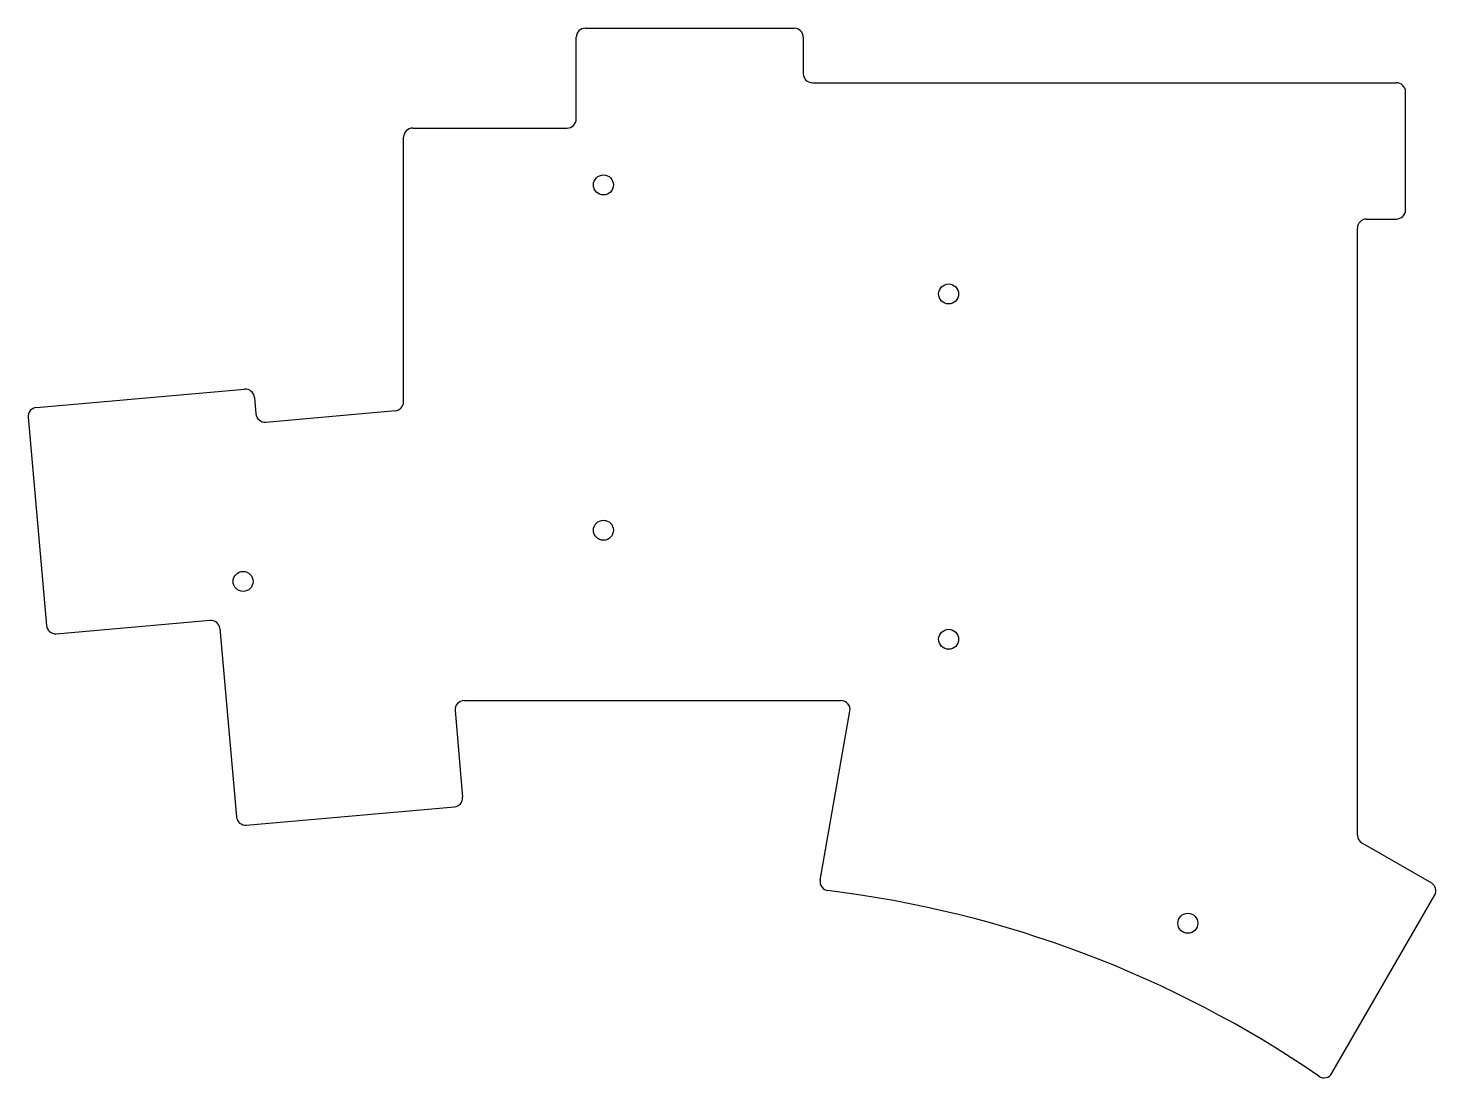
# Model space of a CAD drawing. Header units: millimetres. Extents: x 83 to 238, y -232 to -116.
import ezdxf

# ---------------------------------------------------------------- set-up
doc = ezdxf.new("R2010")
doc.units = ezdxf.units.MM

msp = doc.modelspace()

# ---------------------------------------------------------------- linework, layer by layer
for p, q in [((143.01, -126.28), (143.01, -117.28)), ((144.01, -116.28), (167.01, -116.28)), ((168.01, -117.28), (168.01, -121.28)), ((169.01, -122.28), (233.31, -122.28)), ((234.31, -136.28), (234.31, -123.28)), ((124.01, -157.38), (124.01, -128.28)), ((125.01, -127.28), (142.01, -127.28)), ((230.01, -137.28), (233.31, -137.28)), ((229.01, -205.07), (229.01, -138.28)), ((83.59, -158.02), (106.5, -156.01)), ((107.59, -156.92), (107.74, -158.71)), ((82.68, -159.1), (84.69, -182.01)), ((108.83, -159.62), (123.1, -158.37)), ((85.77, -182.92), (102.7, -181.44)), ((103.79, -182.35), (105.6, -203.07)), ((130.67, -190.28), (172.16, -190.28)), ((129.67, -191.37), (130.51, -200.89)), ((169.87, -210.02), (173.14, -191.45)), ((106.68, -203.98), (129.6, -201.97)), ((229.51, -205.94), (237.15, -210.34)), ((226.21, -231.29), (237.51, -211.71))]:
    msp.add_line(p, q)
for centre in [(146.01, -133.53), (184.01, -145.53), (146.01, -171.53), (106.34, -177.16), (184.01, -183.53), (210.34, -214.78)]:
    msp.add_circle(centre, 1.1)
for centre, radius, start, end in [((144.01, -117.28), 1, 90, 180), ((167.01, -117.28), 1, 0, 90), ((169.01, -121.28), 1, 180, 270), ((233.31, -123.28), 1, 0, 90), ((142.01, -126.28), 1, 270, 0), ((125.01, -128.28), 1, 90, 180), ((233.31, -136.28), 1, 270, 0), ((230.01, -138.28), 1, 90, 180), ((106.59, -157.01), 1, 5, 95), ((83.68, -159.01), 1, 95, 185), ((123.01, -157.38), 1, 275, 0), ((108.74, -158.63), 1, 185, 275), ((85.68, -181.92), 1, 185, 275), ((102.79, -182.44), 1, 5, 95), ((130.67, -191.28), 1, 90, 185), ((172.16, -191.28), 1, 350, 90), ((129.51, -200.98), 1, 275, 5), ((106.6, -202.98), 1, 185, 275), ((230.01, -205.07), 1, 180, 240), ((170.85, -210.19), 1, 170, 263.0391), ((236.65, -211.21), 1, 330, 60), ((155.99, -331.89), 121.6, 55.5527, 83.0391), ((225.34, -230.79), 1, 235.5527, 330)]:
    msp.add_arc(centre, radius, start, end)

doc.saveas('drawing.dxf')
